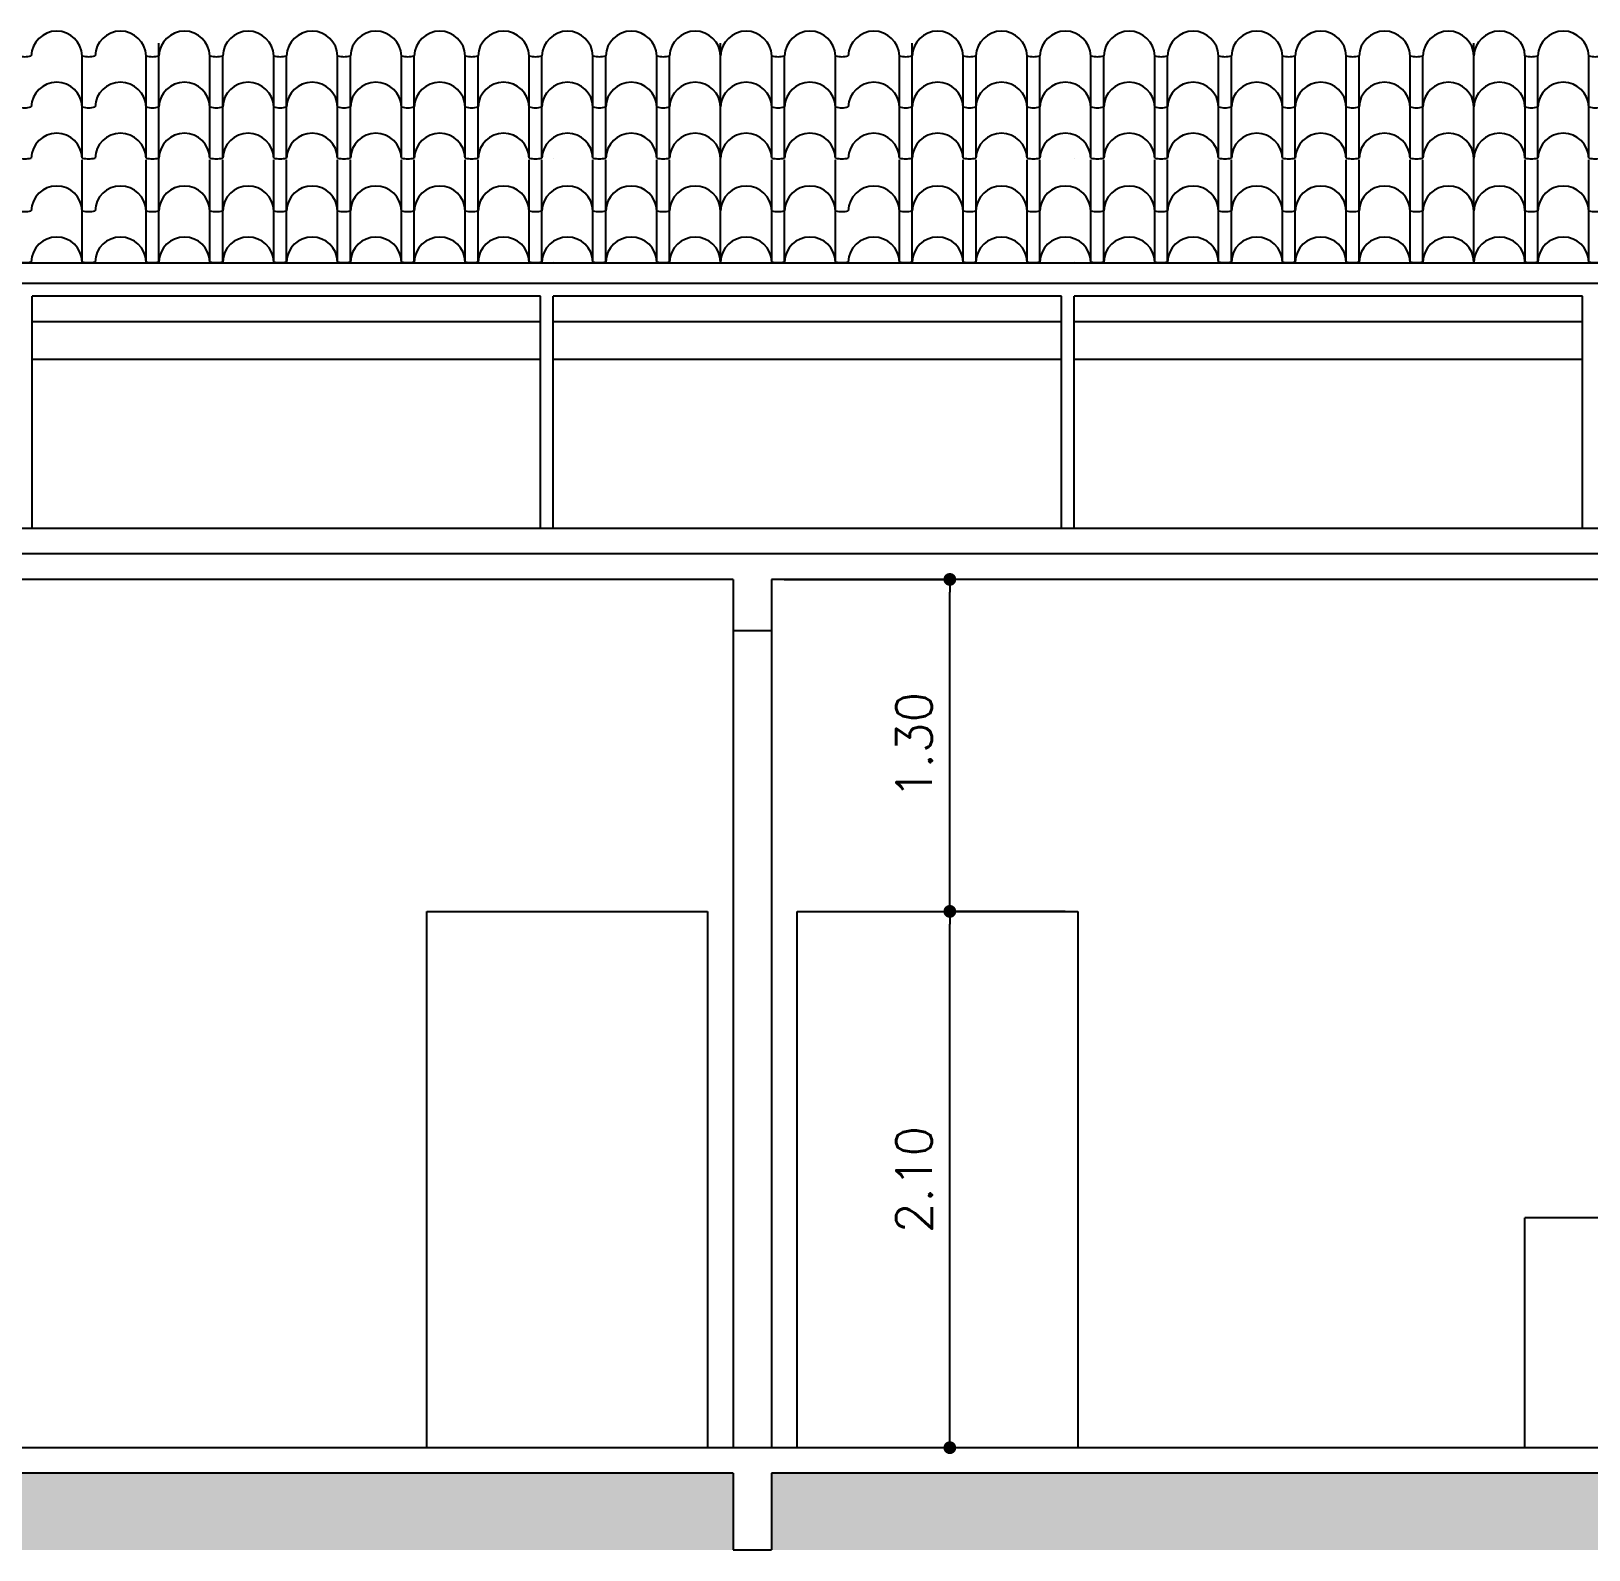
# Model space of a CAD drawing. Extents: x -410.3 to -320, y 119.3 to 190.5.
# Drawn here: x -371.2 to -365.1, y 158.92 to 164.87 of the extents above; entities that cross this region are included whole.
import ezdxf

# ---------------------------------------------------------------- set-up
doc = ezdxf.new("R2010")
doc.units = 0
doc.header["$MEASUREMENT"] = 0
doc.layers.get('DEFPOINTS').update_dxf_attribs({"linetype": 'CONTINUOUS'})
for name, color, linetype in [('ACESSÓRIO', 2, 'CONTINUOUS'), ('ALVENARIA', 7, 'CONTINUOUS'), ('COBERTURA', 6, 'CONTINUOUS'), ('COTA', 1, 'CONTINUOUS'), ('HATCH', 30, 'CONTINUOUS'), ('JAPOR', 142, 'CONTINUOUS')]:
    doc.layers.add(name, color=color, linetype=linetype)
doc.styles.add('SIMPLEX', font='SIMPLEX.SHX')
doc.dimstyles.new('DIM75', dxfattribs={"dimtxt": 0.14, "dimasz": 0.05, "dimexe": 0.02, "dimexo": 0.05, "dimgap": 0.07, "dimtad": 1, "dimzin": 0, "dimdsep": 46, "dimtxsty": 'SIMPLEX', "dimblk1": 'DOT', "dimblk2": 'DOT', "dimsah": 1, "dimcen": 0.09, "dimadec": 0, "dimazin": 0, "dimtfac": 1, "dimtix": 1, "dimtofl": 0, "dimtmove": 2, "dimatfit": 3, "dimldrblk": 'DOT', "dimfxl": 1, "dimtolj": 1, "dimtzin": 0, "dimarcsym": 0})

# ---------------------------------------------------------------- blocks, each defined once
blk = doc.blocks.new('DOT')
at = {"layer": 'ALVENARIA', "color": 0, "linetype": 'ByBlock'}
blk.add_line((-0.5, 0), (-1, 0), dxfattribs=at)
at = {"layer": 'ALVENARIA', "color": 0, "linetype": 'ByBlock', "const_width": 0.5}
blk.add_lwpolyline([(-0.25, 0, 1), (0.25, 0, 1)], format="xyb", close=True, dxfattribs=at)
blk = doc.blocks.new('*D327')
at = {"layer": 'COTA', "color": 0, "linetype": 'ByBlock', "lineweight": -2}
for p, q in [((-367.1539, 161.4185), (-367.6256, 161.4185)), ((-367.6056, 159.3685), (-367.6056, 161.3685)), ((-367.1539, 159.3185), (-367.6256, 159.3185))]:
    blk.add_line(p, q, dxfattribs=at)
at = {"layer": 'DEFPOINTS', "color": 0, "linetype": 'ByBlock'}
for p in [(-367.6056, 161.4185), (-367.1039, 161.4185), (-367.1039, 159.3185)]:
    blk.add_point(p, dxfattribs=at)
at = {"layer": 'COTA', "color": 0, "linetype": 'ByBlock', "lineweight": -2, "xscale": 0.05, "yscale": 0.05, "zscale": 0.05}
for p, rotation in [((-367.6056, 161.4185), 90), ((-367.6056, 159.3185), 270)]:
    blk.add_blockref('DOT', p, dxfattribs=dict(at, rotation=rotation))
at = {"layer": 'COTA', "color": 0, "linetype": 'ByBlock', "insert": (-367.7456, 160.3685), "char_height": 0.14, "attachment_point": 5, "rotation": 90, "style": 'SIMPLEX'}
blk.add_mtext('\\A1;2.10', dxfattribs=at)
blk = doc.blocks.new('*D328')
at = {"layer": 'COTA', "color": 0, "linetype": 'ByBlock', "lineweight": -2}
for p, q in [((-368.2539, 162.7185), (-367.5856, 162.7185)), ((-367.6056, 161.4685), (-367.6056, 162.6685)), ((-367.1539, 161.4185), (-367.6256, 161.4185))]:
    blk.add_line(p, q, dxfattribs=at)
at = {"layer": 'DEFPOINTS', "color": 0, "linetype": 'ByBlock'}
for p in [(-368.3039, 162.7185), (-367.6056, 162.7185), (-367.1039, 161.4185)]:
    blk.add_point(p, dxfattribs=at)
at = {"layer": 'COTA', "color": 0, "linetype": 'ByBlock', "lineweight": -2, "xscale": 0.05, "yscale": 0.05, "zscale": 0.05}
for p, rotation in [((-367.6056, 162.7185), 90), ((-367.6056, 161.4185), 270)]:
    blk.add_blockref('DOT', p, dxfattribs=dict(at, rotation=rotation))
at = {"layer": 'COTA', "color": 0, "linetype": 'ByBlock', "insert": (-367.7456, 162.0685), "char_height": 0.14, "attachment_point": 5, "rotation": 90, "style": 'SIMPLEX'}
blk.add_mtext('\\A1;1.30', dxfattribs=at)

msp = doc.modelspace()

# ---------------------------------------------------------------- hatches: boundary and pattern name
at = {"layer": 'HATCH', "linetype": 'ByBlock'}
h = msp.add_hatch(dxfattribs=at)
h.set_pattern_fill('EARTH', color=256, scale=0.8, angle=30, style=0)
h.paths.add_polyline_path([(-358.6039, 159.2185), (-364.6539, 159.2185), (-364.6539, 158.9185), (-358.6039, 158.9185)])
h.paths.add_polyline_path([(-355.4539, 159.2185), (-358.4539, 159.2185), (-358.4539, 158.9185), (-355.4539, 158.9185)])
h.paths.add_polyline_path([(-352.3039, 159.2185), (-355.3039, 159.2185), (-355.3039, 158.9185), (-352.3039, 158.9185)])
h.paths.add_polyline_path([(-349.1539, 159.2185), (-352.1539, 159.2185), (-352.1539, 158.9185), (-349.1539, 158.9185)])
h.paths.add_polyline_path([(-344.8539, 159.2185), (-349.0039, 159.2185), (-349.0039, 158.9185), (-344.8539, 158.9185)])
h.paths.add_polyline_path([(-342.9302, 159.1185), (-343.7039, 159.1185), (-344.7039, 159.1185), (-344.7039, 158.9185), (-342.9302, 158.9185)])
h.paths.add_polyline_path([(-368.4539, 159.2185), (-371.9539, 159.2185), (-371.9539, 158.9185), (-368.4539, 158.9185)])
h.paths.add_polyline_path([(-364.8039, 159.2185), (-368.3039, 159.2185), (-368.3039, 158.9185), (-364.8039, 158.9185)])
h.paths.add_polyline_path([(-372.1039, 159.2185), (-373.3039, 159.2185), (-373.3039, 158.9185), (-372.1039, 158.9185)])
h.paths.add_polyline_path([(-373.4539, 159.2185), (-374.6539, 159.2185), (-374.6539, 158.9185), (-373.4539, 158.9185)])
h.paths.add_polyline_path([(-374.8039, 159.2185), (-377.3039, 159.2185), (-377.3039, 158.9185), (-374.8039, 158.9185)])
h.paths.add_polyline_path([(-377.4539, 159.1185), (-378.4539, 159.1185), (-379.5484, 159.1185), (-379.5484, 158.9185), (-377.4539, 158.9185)])

# ---------------------------------------------------------------- linework, layer by layer
at = {"layer": 'ACESSÓRIO', "linetype": 'ByBlock'}
for p in [(-364.8039, 160.2185), (-365.3539, 159.3185)]:
    msp.add_line(p, (-365.3539, 160.2185), dxfattribs=at)
at = {"layer": 'ALVENARIA', "linetype": 'ByBlock'}
for p, q in [((-344.7039, 162.8185), (-377.4539, 162.8185)), ((-368.4539, 162.7185), (-371.9539, 162.7185)), ((-364.8039, 162.7185), (-368.3039, 162.7185)), ((-368.4539, 162.5185), (-368.3039, 162.5185)), ((-344.7039, 159.3185), (-377.4539, 159.3185)), ((-368.4539, 159.2185), (-371.9539, 159.2185)), ((-364.8039, 159.2185), (-368.3039, 159.2185)), ((-368.4539, 158.9185), (-368.3039, 158.9185))]:
    msp.add_line(p, q, dxfattribs=at)
at = {"layer": 'ALVENARIA'}
for p, q in [((-368.4539, 162.7185), (-368.4539, 159.3185)), ((-368.3039, 162.7185), (-368.3039, 159.3185)), ((-368.4539, 159.2185), (-368.4539, 158.9185)), ((-368.3039, 159.2185), (-368.3039, 158.9185))]:
    msp.add_line(p, q, dxfattribs=at)
at = {"layer": 'COBERTURA'}
for p, q in [((-370.703, 164.5685), (-370.703, 164.8185)), ((-368.5031, 164.5685), (-368.5031, 164.8185)), ((-368.5031, 164.5685), (-368.5031, 164.8185)), ((-367.7531, 164.5685), (-367.7531, 164.8185)), ((-365.5532, 164.5685), (-365.5532, 164.8185)), ((-365.5532, 164.5685), (-365.5532, 164.8185)), ((-371.0031, 164.5685), (-371.0031, 164.7685)), ((-370.7531, 164.5685), (-370.7531, 164.7685)), ((-370.5031, 164.5685), (-370.5031, 164.7685)), ((-370.453, 164.5685), (-370.453, 164.7685)), ((-370.453, 164.5685), (-370.453, 164.7685)), ((-370.2531, 164.5685), (-370.2531, 164.7685)), ((-370.203, 164.5685), (-370.203, 164.7685)), ((-370.0031, 164.5685), (-370.0031, 164.7685)), ((-369.953, 164.5685), (-369.953, 164.7685)), ((-369.7531, 164.5685), (-369.7531, 164.7685)), ((-369.703, 164.5685), (-369.703, 164.7685)), ((-369.5031, 164.5685), (-369.5031, 164.7685)), ((-369.453, 164.5685), (-369.453, 164.7685)), ((-369.2531, 164.5685), (-369.2531, 164.7685)), ((-369.203, 164.5685), (-369.203, 164.7685)), ((-369.0031, 164.5685), (-369.0031, 164.7685)), ((-368.953, 164.5685), (-368.953, 164.7685)), ((-368.7531, 164.5685), (-368.7531, 164.7685)), ((-368.703, 164.5685), (-368.703, 164.7685)), ((-368.3032, 164.5685), (-368.3032, 164.7685)), ((-368.2531, 164.5685), (-368.2531, 164.7685)), ((-368.0532, 164.5685), (-368.0532, 164.7685)), ((-367.8032, 164.5685), (-367.8032, 164.7685)), ((-367.5532, 164.5685), (-367.5532, 164.7685)), ((-367.5031, 164.5685), (-367.5031, 164.7685)), ((-367.5031, 164.5685), (-367.5031, 164.7685)), ((-367.3032, 164.5685), (-367.3032, 164.7685)), ((-367.2531, 164.5685), (-367.2531, 164.7685)), ((-367.0532, 164.5685), (-367.0532, 164.7685)), ((-367.0031, 164.5685), (-367.0031, 164.7685)), ((-366.8032, 164.5685), (-366.8032, 164.7685)), ((-366.7531, 164.5685), (-366.7531, 164.7685)), ((-366.5532, 164.5685), (-366.5532, 164.7685)), ((-366.5031, 164.5685), (-366.5031, 164.7685)), ((-366.3032, 164.5685), (-366.3032, 164.7685)), ((-366.2531, 164.5685), (-366.2531, 164.7685)), ((-366.0532, 164.5685), (-366.0532, 164.7685)), ((-366.0031, 164.5685), (-366.0031, 164.7685)), ((-365.8032, 164.5685), (-365.8032, 164.7685)), ((-365.7531, 164.5685), (-365.7531, 164.7685)), ((-365.3533, 164.5685), (-365.3533, 164.7685)), ((-365.3032, 164.5685), (-365.3032, 164.7685)), ((-365.1033, 164.5685), (-365.1033, 164.7685)), ((-370.703, 164.3685), (-370.703, 164.6185)), ((-368.5031, 164.3685), (-368.5031, 164.6185)), ((-368.5031, 164.3685), (-368.5031, 164.6185)), ((-367.7531, 164.3685), (-367.7531, 164.6185)), ((-365.5532, 164.3685), (-365.5532, 164.6185)), ((-365.5532, 164.3685), (-365.5532, 164.6185)), ((-371.0031, 164.3685), (-371.0031, 164.5685)), ((-370.7531, 164.3685), (-370.7531, 164.5685)), ((-370.5031, 164.3685), (-370.5031, 164.5685)), ((-370.453, 164.3685), (-370.453, 164.5685)), ((-370.453, 164.3685), (-370.453, 164.5685)), ((-370.2531, 164.3685), (-370.2531, 164.5685)), ((-370.203, 164.3685), (-370.203, 164.5685)), ((-370.0031, 164.3685), (-370.0031, 164.5685)), ((-369.953, 164.3685), (-369.953, 164.5685)), ((-369.7531, 164.3685), (-369.7531, 164.5685)), ((-369.703, 164.3685), (-369.703, 164.5685)), ((-369.5031, 164.3685), (-369.5031, 164.5685)), ((-369.453, 164.3685), (-369.453, 164.5685)), ((-369.2531, 164.3685), (-369.2531, 164.5685)), ((-369.203, 164.3685), (-369.203, 164.5685)), ((-369.0031, 164.3685), (-369.0031, 164.5685)), ((-368.953, 164.3685), (-368.953, 164.5685)), ((-368.7531, 164.3685), (-368.7531, 164.5685)), ((-368.703, 164.3685), (-368.703, 164.5685)), ((-368.3032, 164.3685), (-368.3032, 164.5685)), ((-368.2531, 164.3685), (-368.2531, 164.5685)), ((-368.0532, 164.3685), (-368.0532, 164.5685)), ((-367.8032, 164.3685), (-367.8032, 164.5685)), ((-367.5532, 164.3685), (-367.5532, 164.5685)), ((-367.5031, 164.3685), (-367.5031, 164.5685)), ((-367.5031, 164.3685), (-367.5031, 164.5685)), ((-367.3032, 164.3685), (-367.3032, 164.5685)), ((-367.2531, 164.3685), (-367.2531, 164.5685)), ((-367.0532, 164.3685), (-367.0532, 164.5685)), ((-367.0031, 164.3685), (-367.0031, 164.5685)), ((-366.8032, 164.3685), (-366.8032, 164.5685)), ((-366.7531, 164.3685), (-366.7531, 164.5685)), ((-366.5532, 164.3685), (-366.5532, 164.5685)), ((-366.5031, 164.3685), (-366.5031, 164.5685)), ((-366.3032, 164.3685), (-366.3032, 164.5685)), ((-366.2531, 164.3685), (-366.2531, 164.5685)), ((-366.0532, 164.3685), (-366.0532, 164.5685)), ((-366.0031, 164.3685), (-366.0031, 164.5685)), ((-365.8032, 164.3685), (-365.8032, 164.5685)), ((-365.7531, 164.3685), (-365.7531, 164.5685)), ((-365.3533, 164.3685), (-365.3533, 164.5685)), ((-365.3032, 164.3685), (-365.3032, 164.5685)), ((-365.1033, 164.3685), (-365.1033, 164.5685)), ((-370.703, 164.1621), (-370.703, 164.4121)), ((-368.5031, 164.1621), (-368.5031, 164.4121)), ((-368.5031, 164.1621), (-368.5031, 164.4121)), ((-367.7531, 164.1621), (-367.7531, 164.4121)), ((-365.5532, 164.1621), (-365.5532, 164.4121)), ((-365.5532, 164.1621), (-365.5532, 164.4121)), ((-371.1984, 164.3685), (-371.1984, 164.3685)), ((-371.0031, 164.1621), (-371.0031, 164.3621)), ((-370.7531, 164.1621), (-370.7531, 164.3621)), ((-370.5031, 164.1621), (-370.5031, 164.3621)), ((-370.453, 164.1621), (-370.453, 164.3621)), ((-370.453, 164.1621), (-370.453, 164.3621)), ((-370.2531, 164.1621), (-370.2531, 164.3621)), ((-370.203, 164.1621), (-370.203, 164.3621)), ((-370.0031, 164.1621), (-370.0031, 164.3621)), ((-369.953, 164.1621), (-369.953, 164.3621)), ((-369.7531, 164.1621), (-369.7531, 164.3621)), ((-369.703, 164.1621), (-369.703, 164.3621)), ((-369.5031, 164.1621), (-369.5031, 164.3621)), ((-369.453, 164.1621), (-369.453, 164.3621)), ((-369.2531, 164.1621), (-369.2531, 164.3621)), ((-369.203, 164.1621), (-369.203, 164.3621)), ((-369.1584, 164.3685), (-369.1584, 164.3685)), ((-369.0031, 164.1621), (-369.0031, 164.3621)), ((-368.953, 164.1621), (-368.953, 164.3621)), ((-368.7531, 164.1621), (-368.7531, 164.3621)), ((-368.703, 164.1621), (-368.703, 164.3621)), ((-368.3032, 164.1621), (-368.3032, 164.3621)), ((-368.2531, 164.1621), (-368.2531, 164.3621)), ((-368.0532, 164.1621), (-368.0532, 164.3621)), ((-367.8032, 164.1621), (-367.8032, 164.3621)), ((-367.5532, 164.1621), (-367.5532, 164.3621)), ((-367.5031, 164.1621), (-367.5031, 164.3621)), ((-367.5031, 164.1621), (-367.5031, 164.3621)), ((-367.3032, 164.1621), (-367.3032, 164.3621)), ((-367.2531, 164.1621), (-367.2531, 164.3621)), ((-367.1184, 164.3685), (-367.1184, 164.3685)), ((-367.0532, 164.1621), (-367.0532, 164.3621)), ((-367.0031, 164.1621), (-367.0031, 164.3621)), ((-366.8032, 164.1621), (-366.8032, 164.3621)), ((-366.7531, 164.1621), (-366.7531, 164.3621)), ((-366.5532, 164.1621), (-366.5532, 164.3621)), ((-366.5031, 164.1621), (-366.5031, 164.3621)), ((-366.3032, 164.1621), (-366.3032, 164.3621)), ((-366.2531, 164.1621), (-366.2531, 164.3621)), ((-366.0532, 164.1621), (-366.0532, 164.3621)), ((-366.0031, 164.1621), (-366.0031, 164.3621)), ((-365.8032, 164.1621), (-365.8032, 164.3621)), ((-365.7531, 164.1621), (-365.7531, 164.3621)), ((-365.3533, 164.1621), (-365.3533, 164.3621)), ((-365.3032, 164.1621), (-365.3032, 164.3621)), ((-365.1033, 164.1621), (-365.1033, 164.3621)), ((-370.703, 163.9621), (-370.703, 164.2121)), ((-368.5031, 163.9621), (-368.5031, 164.2121)), ((-368.5031, 163.9621), (-368.5031, 164.2121)), ((-367.7531, 163.9621), (-367.7531, 164.2121)), ((-365.5532, 163.9621), (-365.5532, 164.2121)), ((-365.5532, 163.9621), (-365.5532, 164.2121)), ((-371.0031, 163.9621), (-371.0031, 164.1621)), ((-370.7531, 163.9621), (-370.7531, 164.1621)), ((-370.5031, 163.9621), (-370.5031, 164.1621)), ((-370.453, 163.9621), (-370.453, 164.1621)), ((-370.453, 163.9621), (-370.453, 164.1621)), ((-370.2531, 163.9621), (-370.2531, 164.1621)), ((-370.203, 163.9621), (-370.203, 164.1621)), ((-370.0031, 163.9621), (-370.0031, 164.1621)), ((-369.953, 163.9621), (-369.953, 164.1621)), ((-369.7531, 163.9621), (-369.7531, 164.1621)), ((-369.703, 163.9621), (-369.703, 164.1621)), ((-369.5031, 163.9621), (-369.5031, 164.1621)), ((-369.453, 163.9621), (-369.453, 164.1621)), ((-369.2531, 163.9621), (-369.2531, 164.1621)), ((-369.203, 163.9621), (-369.203, 164.1621)), ((-369.0031, 163.9621), (-369.0031, 164.1621)), ((-368.953, 163.9621), (-368.953, 164.1621)), ((-368.7531, 163.9621), (-368.7531, 164.1621)), ((-368.703, 163.9621), (-368.703, 164.1621)), ((-368.3032, 163.9621), (-368.3032, 164.1621)), ((-368.2531, 163.9621), (-368.2531, 164.1621)), ((-368.0532, 163.9621), (-368.0532, 164.1621)), ((-367.8032, 163.9621), (-367.8032, 164.1621)), ((-367.5532, 163.9621), (-367.5532, 164.1621)), ((-367.5031, 163.9621), (-367.5031, 164.1621)), ((-367.5031, 163.9621), (-367.5031, 164.1621)), ((-367.3032, 163.9621), (-367.3032, 164.1621)), ((-367.2531, 163.9621), (-367.2531, 164.1621)), ((-367.0532, 163.9621), (-367.0532, 164.1621)), ((-367.0031, 163.9621), (-367.0031, 164.1621)), ((-366.8032, 163.9621), (-366.8032, 164.1621)), ((-366.7531, 163.9621), (-366.7531, 164.1621)), ((-366.5532, 163.9621), (-366.5532, 164.1621)), ((-366.5031, 163.9621), (-366.5031, 164.1621)), ((-366.3032, 163.9621), (-366.3032, 164.1621)), ((-366.2531, 163.9621), (-366.2531, 164.1621)), ((-366.0532, 163.9621), (-366.0532, 164.1621)), ((-366.0031, 163.9621), (-366.0031, 164.1621)), ((-365.8032, 163.9621), (-365.8032, 164.1621)), ((-365.7531, 163.9621), (-365.7531, 164.1621)), ((-365.3533, 163.9621), (-365.3533, 164.1621)), ((-365.3032, 163.9621), (-365.3032, 164.1621)), ((-365.1033, 163.9621), (-365.1033, 164.1621)), ((-371.1984, 163.9621), (-371.1984, 163.9621)), ((-369.1584, 163.9621), (-369.1584, 163.9621)), ((-367.1184, 163.9621), (-367.1184, 163.9621)), ((-362.6033, 163.9574), (-378.2539, 163.9574)), ((-362.6439, 163.8774), (-378.2539, 163.8774)), ((-369.2084, 163.8774), (-371.1984, 163.8774)), ((-367.1684, 163.8774), (-369.1584, 163.8774)), ((-365.1284, 163.8774), (-367.1184, 163.8774)), ((-371.1984, 162.9185), (-371.1984, 163.8274)), ((-369.2084, 163.8274), (-371.1984, 163.8274)), ((-369.2084, 162.9185), (-369.2084, 163.8274)), ((-369.1584, 162.9185), (-369.1584, 163.8274)), ((-367.1684, 163.8274), (-369.1584, 163.8274)), ((-367.1684, 162.9185), (-367.1684, 163.8274)), ((-367.1184, 162.9185), (-367.1184, 163.8274)), ((-365.1284, 163.8274), (-367.1184, 163.8274)), ((-365.1284, 162.9185), (-365.1284, 163.8274)), ((-369.2084, 163.7274), (-371.1984, 163.7274)), ((-367.1684, 163.7274), (-369.1584, 163.7274)), ((-365.1284, 163.7274), (-367.1184, 163.7274)), ((-369.2084, 163.58), (-371.1984, 163.58)), ((-367.1684, 163.58), (-369.1584, 163.58)), ((-365.1284, 163.58), (-367.1184, 163.58)), ((-343.9039, 162.9185), (-378.2539, 162.9185))]:
    msp.add_line(p, q, dxfattribs=at)
for centre, start, end in [((-371.103, 164.7653), 1.82722, 178.17278), ((-370.853, 164.7653), 1.82722, 178.17278), ((-370.603, 164.7653), 1.82722, 178.17278), ((-370.353, 164.7653), 1.82722, 178.17278), ((-370.103, 164.7653), 1.82722, 178.17278), ((-369.853, 164.7653), 1.82722, 178.17278), ((-369.603, 164.7653), 1.82722, 178.17278), ((-369.353, 164.7653), 1.82722, 178.17278), ((-369.103, 164.7653), 1.82722, 178.17278), ((-368.853, 164.7653), 1.82722, 178.17278), ((-368.603, 164.7653), 1.82722, 178.17278), ((-368.4032, 164.7653), 1.82722, 178.17278), ((-368.1532, 164.7653), 1.82722, 178.17278), ((-367.9032, 164.7653), 1.82722, 178.17278), ((-367.6532, 164.7653), 1.82722, 178.17278), ((-367.4032, 164.7653), 1.82722, 178.17278), ((-367.1532, 164.7653), 1.82722, 178.17278), ((-366.9032, 164.7653), 1.82722, 178.17278), ((-366.6532, 164.7653), 1.82722, 178.17278), ((-366.4032, 164.7653), 1.82722, 178.17278), ((-366.1532, 164.7653), 1.82722, 178.17278), ((-365.9032, 164.7653), 1.82722, 178.17278), ((-365.6532, 164.7653), 1.82722, 178.17278), ((-365.4533, 164.7653), 1.82722, 178.17278), ((-365.2033, 164.7653), 1.82722, 178.17278), ((-371.228, 164.8653), 255.4924, 284.5076), ((-370.978, 164.8653), 255.4924, 284.5076), ((-370.728, 164.8653), 255.4924, 284.5076), ((-370.478, 164.8653), 255.4924, 284.5076), ((-370.228, 164.8653), 255.4924, 284.5076), ((-369.978, 164.8653), 255.4924, 284.5076), ((-369.728, 164.8653), 255.4924, 284.5076), ((-369.478, 164.8653), 255.4924, 284.5076), ((-369.228, 164.8653), 255.4924, 284.5076), ((-368.978, 164.8653), 255.4924, 284.5076), ((-368.728, 164.8653), 255.4924, 284.5076), ((-368.2782, 164.8653), 255.4924, 284.5076), ((-368.0282, 164.8653), 255.4924, 284.5076), ((-367.7782, 164.8653), 255.4924, 284.5076), ((-367.5282, 164.8653), 255.4924, 284.5076), ((-367.2782, 164.8653), 255.4924, 284.5076), ((-367.0282, 164.8653), 255.4924, 284.5076), ((-366.7782, 164.8653), 255.4924, 284.5076), ((-366.5282, 164.8653), 255.4924, 284.5076), ((-366.2782, 164.8653), 255.4924, 284.5076), ((-366.0282, 164.8653), 255.4924, 284.5076), ((-365.7782, 164.8653), 255.4924, 284.5076), ((-365.3283, 164.8653), 255.4924, 284.5076), ((-365.0783, 164.8653), 255.4924, 284.5076), ((-371.103, 164.5653), 1.82722, 178.17278), ((-371.103, 164.5653), 1.82722, 178.17278), ((-370.853, 164.5653), 1.82722, 178.17278), ((-370.853, 164.5653), 1.82722, 178.17278), ((-370.603, 164.5653), 1.82722, 178.17278), ((-370.603, 164.5653), 1.82722, 178.17278), ((-370.353, 164.5653), 1.82722, 178.17278), ((-370.353, 164.5653), 1.82722, 178.17278), ((-370.103, 164.5653), 1.82722, 178.17278), ((-370.103, 164.5653), 1.82722, 178.17278), ((-369.853, 164.5653), 1.82722, 178.17278), ((-369.853, 164.5653), 1.82722, 178.17278), ((-369.603, 164.5653), 1.82722, 178.17278), ((-369.603, 164.5653), 1.82722, 178.17278), ((-369.353, 164.5653), 1.82722, 178.17278), ((-369.353, 164.5653), 1.82722, 178.17278), ((-369.103, 164.5653), 1.82722, 178.17278), ((-369.103, 164.5653), 1.82722, 178.17278), ((-368.853, 164.5653), 1.82722, 178.17278), ((-368.853, 164.5653), 1.82722, 178.17278), ((-368.603, 164.5653), 1.82722, 178.17278), ((-368.603, 164.5653), 1.82722, 178.17278), ((-368.4032, 164.5653), 1.82722, 178.17278), ((-368.4032, 164.5653), 1.82722, 178.17278), ((-368.1532, 164.5653), 1.82722, 178.17278), ((-368.1532, 164.5653), 1.82722, 178.17278), ((-367.9032, 164.5653), 1.82722, 178.17278), ((-367.9032, 164.5653), 1.82722, 178.17278), ((-367.6532, 164.5653), 1.82722, 178.17278), ((-367.6532, 164.5653), 1.82722, 178.17278), ((-367.4032, 164.5653), 1.82722, 178.17278), ((-367.4032, 164.5653), 1.82722, 178.17278), ((-367.1532, 164.5653), 1.82722, 178.17278), ((-367.1532, 164.5653), 1.82722, 178.17278), ((-366.9032, 164.5653), 1.82722, 178.17278), ((-366.9032, 164.5653), 1.82722, 178.17278), ((-366.6532, 164.5653), 1.82722, 178.17278), ((-366.6532, 164.5653), 1.82722, 178.17278), ((-366.4032, 164.5653), 1.82722, 178.17278), ((-366.4032, 164.5653), 1.82722, 178.17278), ((-366.1532, 164.5653), 1.82722, 178.17278), ((-366.1532, 164.5653), 1.82722, 178.17278), ((-365.9032, 164.5653), 1.82722, 178.17278), ((-365.9032, 164.5653), 1.82722, 178.17278), ((-365.6532, 164.5653), 1.82722, 178.17278), ((-365.6532, 164.5653), 1.82722, 178.17278), ((-365.4533, 164.5653), 1.82722, 178.17278), ((-365.4533, 164.5653), 1.82722, 178.17278), ((-365.2033, 164.5653), 1.82722, 178.17278), ((-365.2033, 164.5653), 1.82722, 178.17278), ((-371.228, 164.6653), 255.4924, 284.5076), ((-370.978, 164.6653), 255.4924, 284.5076), ((-370.978, 164.6653), 255.4924, 284.5076), ((-370.728, 164.6653), 255.4924, 284.5076), ((-370.728, 164.6653), 255.4924, 284.5076), ((-370.478, 164.6653), 255.4924, 284.5076), ((-370.478, 164.6653), 255.4924, 284.5076), ((-370.228, 164.6653), 255.4924, 284.5076), ((-370.228, 164.6653), 255.4924, 284.5076), ((-369.978, 164.6653), 255.4924, 284.5076), ((-369.978, 164.6653), 255.4924, 284.5076), ((-369.728, 164.6653), 255.4924, 284.5076), ((-369.728, 164.6653), 255.4924, 284.5076), ((-369.478, 164.6653), 255.4924, 284.5076), ((-369.478, 164.6653), 255.4924, 284.5076), ((-369.228, 164.6653), 255.4924, 284.5076), ((-369.228, 164.6653), 255.4924, 284.5076), ((-368.978, 164.6653), 255.4924, 284.5076), ((-368.978, 164.6653), 255.4924, 284.5076), ((-368.728, 164.6653), 255.4924, 284.5076), ((-368.728, 164.6653), 255.4924, 284.5076), ((-368.2782, 164.6653), 255.4924, 284.5076), ((-368.2782, 164.6653), 255.4924, 284.5076), ((-368.0282, 164.6653), 255.4924, 284.5076), ((-368.0282, 164.6653), 255.4924, 284.5076), ((-367.7782, 164.6653), 255.4924, 284.5076), ((-367.7782, 164.6653), 255.4924, 284.5076), ((-367.5282, 164.6653), 255.4924, 284.5076), ((-367.5282, 164.6653), 255.4924, 284.5076), ((-367.2782, 164.6653), 255.4924, 284.5076), ((-367.2782, 164.6653), 255.4924, 284.5076), ((-367.0282, 164.6653), 255.4924, 284.5076), ((-367.0282, 164.6653), 255.4924, 284.5076), ((-366.7782, 164.6653), 255.4924, 284.5076), ((-366.7782, 164.6653), 255.4924, 284.5076), ((-366.5282, 164.6653), 255.4924, 284.5076), ((-366.5282, 164.6653), 255.4924, 284.5076), ((-366.2782, 164.6653), 255.4924, 284.5076), ((-366.2782, 164.6653), 255.4924, 284.5076), ((-366.0282, 164.6653), 255.4924, 284.5076), ((-366.0282, 164.6653), 255.4924, 284.5076), ((-365.7782, 164.6653), 255.4924, 284.5076), ((-365.7782, 164.6653), 255.4924, 284.5076), ((-365.3283, 164.6653), 255.4924, 284.5076), ((-365.3283, 164.6653), 255.4924, 284.5076), ((-365.0783, 164.6653), 255.4924, 284.5076), ((-371.103, 164.3653), 1.82722, 178.17278), ((-370.853, 164.3653), 1.82722, 178.17278), ((-370.603, 164.3653), 1.82722, 178.17278), ((-370.353, 164.3653), 1.82722, 178.17278), ((-370.103, 164.3653), 1.82722, 178.17278), ((-369.853, 164.3653), 1.82722, 178.17278), ((-369.603, 164.3653), 1.82722, 178.17278), ((-369.353, 164.3653), 1.82722, 178.17278), ((-369.103, 164.3653), 1.82722, 178.17278), ((-368.853, 164.3653), 1.82722, 178.17278), ((-368.603, 164.3653), 1.82722, 178.17278), ((-368.4032, 164.3653), 1.82722, 178.17278), ((-368.1532, 164.3653), 1.82722, 178.17278), ((-367.9032, 164.3653), 1.82722, 178.17278), ((-367.6532, 164.3653), 1.82722, 178.17278), ((-367.4032, 164.3653), 1.82722, 178.17278), ((-367.1532, 164.3653), 1.82722, 178.17278), ((-366.9032, 164.3653), 1.82722, 178.17278), ((-366.6532, 164.3653), 1.82722, 178.17278), ((-366.4032, 164.3653), 1.82722, 178.17278), ((-366.1532, 164.3653), 1.82722, 178.17278), ((-365.9032, 164.3653), 1.82722, 178.17278), ((-365.6532, 164.3653), 1.82722, 178.17278), ((-365.4533, 164.3653), 1.82722, 178.17278), ((-365.2033, 164.3653), 1.82722, 178.17278), ((-371.228, 164.4653), 255.4924, 284.5076), ((-370.978, 164.4653), 255.4924, 284.5076), ((-370.728, 164.4653), 255.4924, 284.5076), ((-370.478, 164.4653), 255.4924, 284.5076), ((-370.228, 164.4653), 255.4924, 284.5076), ((-369.978, 164.4653), 255.4924, 284.5076), ((-369.728, 164.4653), 255.4924, 284.5076), ((-369.478, 164.4653), 255.4924, 284.5076), ((-369.228, 164.4653), 255.4924, 284.5076), ((-368.978, 164.4653), 255.4924, 284.5076), ((-368.728, 164.4653), 255.4924, 284.5076), ((-368.2782, 164.4653), 255.4924, 284.5076), ((-368.0282, 164.4653), 255.4924, 284.5076), ((-367.7782, 164.4653), 255.4924, 284.5076), ((-367.5282, 164.4653), 255.4924, 284.5076), ((-367.2782, 164.4653), 255.4924, 284.5076), ((-367.0282, 164.4653), 255.4924, 284.5076), ((-366.7782, 164.4653), 255.4924, 284.5076), ((-366.5282, 164.4653), 255.4924, 284.5076), ((-366.2782, 164.4653), 255.4924, 284.5076), ((-366.0282, 164.4653), 255.4924, 284.5076), ((-365.7782, 164.4653), 255.4924, 284.5076), ((-365.3283, 164.4653), 255.4924, 284.5076), ((-365.0783, 164.4653), 255.4924, 284.5076), ((-371.103, 164.159), 1.82722, 178.17278), ((-371.103, 164.159), 1.82722, 178.17278), ((-370.853, 164.159), 1.82722, 178.17278), ((-370.853, 164.159), 1.82722, 178.17278), ((-370.603, 164.159), 1.82722, 178.17278), ((-370.603, 164.159), 1.82722, 178.17278), ((-370.353, 164.159), 1.82722, 178.17278), ((-370.353, 164.159), 1.82722, 178.17278), ((-370.103, 164.159), 1.82722, 178.17278), ((-370.103, 164.159), 1.82722, 178.17278), ((-369.853, 164.159), 1.82722, 178.17278), ((-369.853, 164.159), 1.82722, 178.17278), ((-369.603, 164.159), 1.82722, 178.17278), ((-369.603, 164.159), 1.82722, 178.17278), ((-369.353, 164.159), 1.82722, 178.17278), ((-369.353, 164.159), 1.82722, 178.17278), ((-369.103, 164.159), 1.82722, 178.17278), ((-369.103, 164.159), 1.82722, 178.17278), ((-368.853, 164.159), 1.82722, 178.17278), ((-368.853, 164.159), 1.82722, 178.17278), ((-368.603, 164.159), 1.82722, 178.17278), ((-368.603, 164.159), 1.82722, 178.17278), ((-368.4032, 164.159), 1.82722, 178.17278), ((-368.4032, 164.159), 1.82722, 178.17278), ((-368.1532, 164.159), 1.82722, 178.17278), ((-368.1532, 164.159), 1.82722, 178.17278), ((-367.9032, 164.159), 1.82722, 178.17278), ((-367.9032, 164.159), 1.82722, 178.17278), ((-367.6532, 164.159), 1.82722, 178.17278), ((-367.6532, 164.159), 1.82722, 178.17278), ((-367.4032, 164.159), 1.82722, 178.17278), ((-367.4032, 164.159), 1.82722, 178.17278), ((-367.1532, 164.159), 1.82722, 178.17278), ((-367.1532, 164.159), 1.82722, 178.17278), ((-366.9032, 164.159), 1.82722, 178.17278), ((-366.9032, 164.159), 1.82722, 178.17278), ((-366.6532, 164.159), 1.82722, 178.17278), ((-366.6532, 164.159), 1.82722, 178.17278), ((-366.4032, 164.159), 1.82722, 178.17278), ((-366.4032, 164.159), 1.82722, 178.17278), ((-366.1532, 164.159), 1.82722, 178.17278), ((-366.1532, 164.159), 1.82722, 178.17278), ((-365.9032, 164.159), 1.82722, 178.17278), ((-365.9032, 164.159), 1.82722, 178.17278), ((-365.6532, 164.159), 1.82722, 178.17278), ((-365.6532, 164.159), 1.82722, 178.17278), ((-365.4533, 164.159), 1.82722, 178.17278), ((-365.4533, 164.159), 1.82722, 178.17278), ((-365.2033, 164.159), 1.82722, 178.17278), ((-365.2033, 164.159), 1.82722, 178.17278), ((-371.228, 164.259), 255.4924, 284.5076), ((-370.978, 164.259), 255.4924, 284.5076), ((-370.978, 164.259), 255.4924, 284.5076), ((-370.728, 164.259), 255.4924, 284.5076), ((-370.728, 164.259), 255.4924, 284.5076), ((-370.478, 164.259), 255.4924, 284.5076), ((-370.478, 164.259), 255.4924, 284.5076), ((-370.228, 164.259), 255.4924, 284.5076), ((-370.228, 164.259), 255.4924, 284.5076), ((-369.978, 164.259), 255.4924, 284.5076), ((-369.978, 164.259), 255.4924, 284.5076), ((-369.728, 164.259), 255.4924, 284.5076), ((-369.728, 164.259), 255.4924, 284.5076), ((-369.478, 164.259), 255.4924, 284.5076), ((-369.478, 164.259), 255.4924, 284.5076), ((-369.228, 164.259), 255.4924, 284.5076), ((-369.228, 164.259), 255.4924, 284.5076), ((-368.978, 164.259), 255.4924, 284.5076), ((-368.978, 164.259), 255.4924, 284.5076), ((-368.728, 164.259), 255.4924, 284.5076), ((-368.728, 164.259), 255.4924, 284.5076), ((-368.2782, 164.259), 255.4924, 284.5076), ((-368.2782, 164.259), 255.4924, 284.5076), ((-368.0282, 164.259), 255.4924, 284.5076), ((-368.0282, 164.259), 255.4924, 284.5076), ((-367.7782, 164.259), 255.4924, 284.5076), ((-367.7782, 164.259), 255.4924, 284.5076), ((-367.5282, 164.259), 255.4924, 284.5076), ((-367.5282, 164.259), 255.4924, 284.5076), ((-367.2782, 164.259), 255.4924, 284.5076), ((-367.2782, 164.259), 255.4924, 284.5076), ((-367.0282, 164.259), 255.4924, 284.5076), ((-367.0282, 164.259), 255.4924, 284.5076), ((-366.7782, 164.259), 255.4924, 284.5076), ((-366.7782, 164.259), 255.4924, 284.5076), ((-366.5282, 164.259), 255.4924, 284.5076), ((-366.5282, 164.259), 255.4924, 284.5076), ((-366.2782, 164.259), 255.4924, 284.5076), ((-366.2782, 164.259), 255.4924, 284.5076), ((-366.0282, 164.259), 255.4924, 284.5076), ((-366.0282, 164.259), 255.4924, 284.5076), ((-365.7782, 164.259), 255.4924, 284.5076), ((-365.7782, 164.259), 255.4924, 284.5076), ((-365.3283, 164.259), 255.4924, 284.5076), ((-365.3283, 164.259), 255.4924, 284.5076), ((-365.0783, 164.259), 255.4924, 284.5076), ((-371.103, 163.959), 1.82722, 178.17278), ((-370.853, 163.959), 1.82722, 178.17278), ((-370.603, 163.959), 1.82722, 178.17278), ((-370.353, 163.959), 1.82722, 178.17278), ((-370.103, 163.959), 1.82722, 178.17278), ((-369.853, 163.959), 1.82722, 178.17278), ((-369.603, 163.959), 1.82722, 178.17278), ((-369.353, 163.959), 1.82722, 178.17278), ((-369.103, 163.959), 1.82722, 178.17278), ((-368.853, 163.959), 1.82722, 178.17278), ((-368.603, 163.959), 1.82722, 178.17278), ((-368.4032, 163.959), 1.82722, 178.17278), ((-368.1532, 163.959), 1.82722, 178.17278), ((-367.9032, 163.959), 1.82722, 178.17278), ((-367.6532, 163.959), 1.82722, 178.17278), ((-367.4032, 163.959), 1.82722, 178.17278), ((-367.1532, 163.959), 1.82722, 178.17278), ((-366.9032, 163.959), 1.82722, 178.17278), ((-366.6532, 163.959), 1.82722, 178.17278), ((-366.4032, 163.959), 1.82722, 178.17278), ((-366.1532, 163.959), 1.82722, 178.17278), ((-365.9032, 163.959), 1.82722, 178.17278), ((-365.6532, 163.959), 1.82722, 178.17278), ((-365.4533, 163.959), 1.82722, 178.17278), ((-365.2033, 163.959), 1.82722, 178.17278), ((-371.228, 164.059), 255.4924, 284.5076), ((-370.978, 164.059), 255.4924, 284.5076), ((-370.728, 164.059), 255.4924, 284.5076), ((-370.478, 164.059), 255.4924, 284.5076), ((-370.228, 164.059), 255.4924, 284.5076), ((-369.978, 164.059), 255.4924, 284.5076), ((-369.728, 164.059), 255.4924, 284.5076), ((-369.478, 164.059), 255.4924, 284.5076), ((-369.228, 164.059), 255.4924, 284.5076), ((-368.978, 164.059), 255.4924, 284.5076), ((-368.728, 164.059), 255.4924, 284.5076), ((-368.2782, 164.059), 255.4924, 284.5076), ((-368.0282, 164.059), 255.4924, 284.5076), ((-367.7782, 164.059), 255.4924, 284.5076), ((-367.5282, 164.059), 255.4924, 284.5076), ((-367.2782, 164.059), 255.4924, 284.5076), ((-367.0282, 164.059), 255.4924, 284.5076), ((-366.7782, 164.059), 255.4924, 284.5076), ((-366.5282, 164.059), 255.4924, 284.5076), ((-366.2782, 164.059), 255.4924, 284.5076), ((-366.0282, 164.059), 255.4924, 284.5076), ((-365.7782, 164.059), 255.4924, 284.5076), ((-365.3283, 164.059), 255.4924, 284.5076), ((-365.0783, 164.059), 255.4924, 284.5076)]:
    msp.add_arc(centre, 0.1, start, end, dxfattribs=at)
at = {"layer": 'JAPOR', "linetype": 'ByBlock'}
for p, q in [((-369.6539, 161.4185), (-368.5539, 161.4185)), ((-369.6539, 159.3185), (-369.6539, 161.4185)), ((-368.5539, 161.4185), (-368.5539, 159.3185)), ((-368.2039, 161.4185), (-367.1039, 161.4185)), ((-368.2039, 159.3185), (-368.2039, 161.4185)), ((-367.1039, 161.4185), (-367.1039, 159.3185))]:
    msp.add_line(p, q, dxfattribs=at)

# ---------------------------------------------------------------- dimensions: what is measured, and where the dimension line sits
at = {"layer": 'COTA', "linetype": 'ByBlock'}
for base, p1, p2, picture, middle in [((-367.6056, 162.7185), (-367.1039, 161.4185), (-368.3039, 162.7185), '*D328', (-367.7456, 162.0685)), ((-367.6056, 161.4185), (-367.1039, 159.3185), (-367.1039, 161.4185), '*D327', (-367.7456, 160.3685))]:
    dim = msp.add_linear_dim(base=base, p1=p1, p2=p2, angle=90, dimstyle='DIM75', dxfattribs=at)
    dim.commit()
    dim.dimension.update_dxf_attribs({"geometry": picture, "text_midpoint": middle})

doc.saveas('drawing.dxf')
